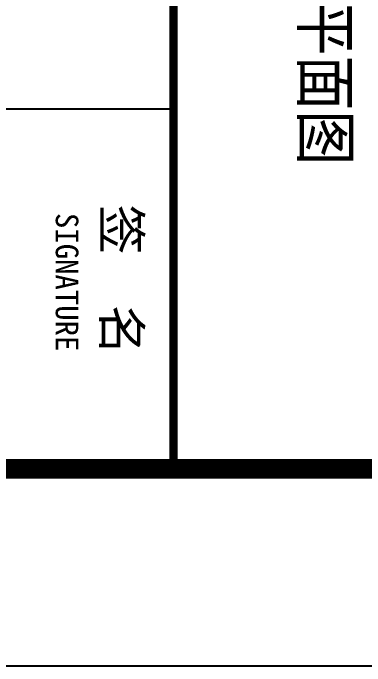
# Model space of a CAD drawing. Extents: x -496980 to 486425, y -292187 to -29437.
# Drawn here: x -99533 to -95071, y -292187 to -283903 of the extents above; entities that cross this region are included whole.
import ezdxf

# ---------------------------------------------------------------- set-up
doc = ezdxf.new("R2010")
doc.units = 0
doc.header["$LTSCALE"] = 1000
doc.header["$MEASUREMENT"] = 0
for name, color, linetype in [('46', 7, 'Continuous'), ('PUB_TEXT', 7, 'Continuous'), ('PUB_TITLE', 4, 'Continuous')]:
    doc.layers.add(name, color=color, linetype=linetype)
doc.styles.add('-黑体', font='msyh.ttf', dxfattribs={"width": 0.8})
doc.styles.add('TQ', font='')
doc.styles.get('TQ').set_extended_font_data('SimSun')

msp = doc.modelspace()

# ---------------------------------------------------------------- linework, layer by layer
at = {"layer": 'PUB_TITLE'}
msp.add_line((-112373.6, -285118.2), (-97498.6, -285118.2), dxfattribs=at)
msp.add_lwpolyline([(-139303.5, -29436.9), (-139303.5, -292186.9), (9196.5, -292186.9), (9196.5, -29436.9)], close=True, dxfattribs=at)
at = {"layer": 'PUB_TITLE', "const_width": 250}
msp.add_lwpolyline([(-136803.5, -35686.9), (-136803.5, -289686.9), (6696.5, -289686.9), (6696.5, -35686.9)], close=True, dxfattribs=at)
at = {"layer": 'PUB_TITLE', "lineweight": 40, "const_width": 106.2, "elevation": -69.6}
msp.add_lwpolyline([(-97498.6, -275661.9), (-97498.6, -289686.9)], dxfattribs=at)

# ---------------------------------------------------------------- texts
at = {"layer": '46', "linetype": 'Continuous', "style": '-黑体', "width": 0.85}
msp.add_text('一层电气平面图', height=600, rotation=270, dxfattribs=at).set_placement((-95868.8, -280962.6, -69.6))
at = {"layer": 'PUB_TEXT', "attachment_point": 1, "rotation": 270, "style": 'TQ'}
for s, insert, char_height, width in [('签  名', (-97923.6, -286330.8, -69.6), 467.5, 3685.179), ('SIGNATURE', (-98704.8, -286438.8, -69.6), 286.87, 5998.875)]:
    msp.add_mtext(s, dxfattribs=dict(at, insert=insert, char_height=char_height, width=width))

doc.saveas('drawing.dxf')
